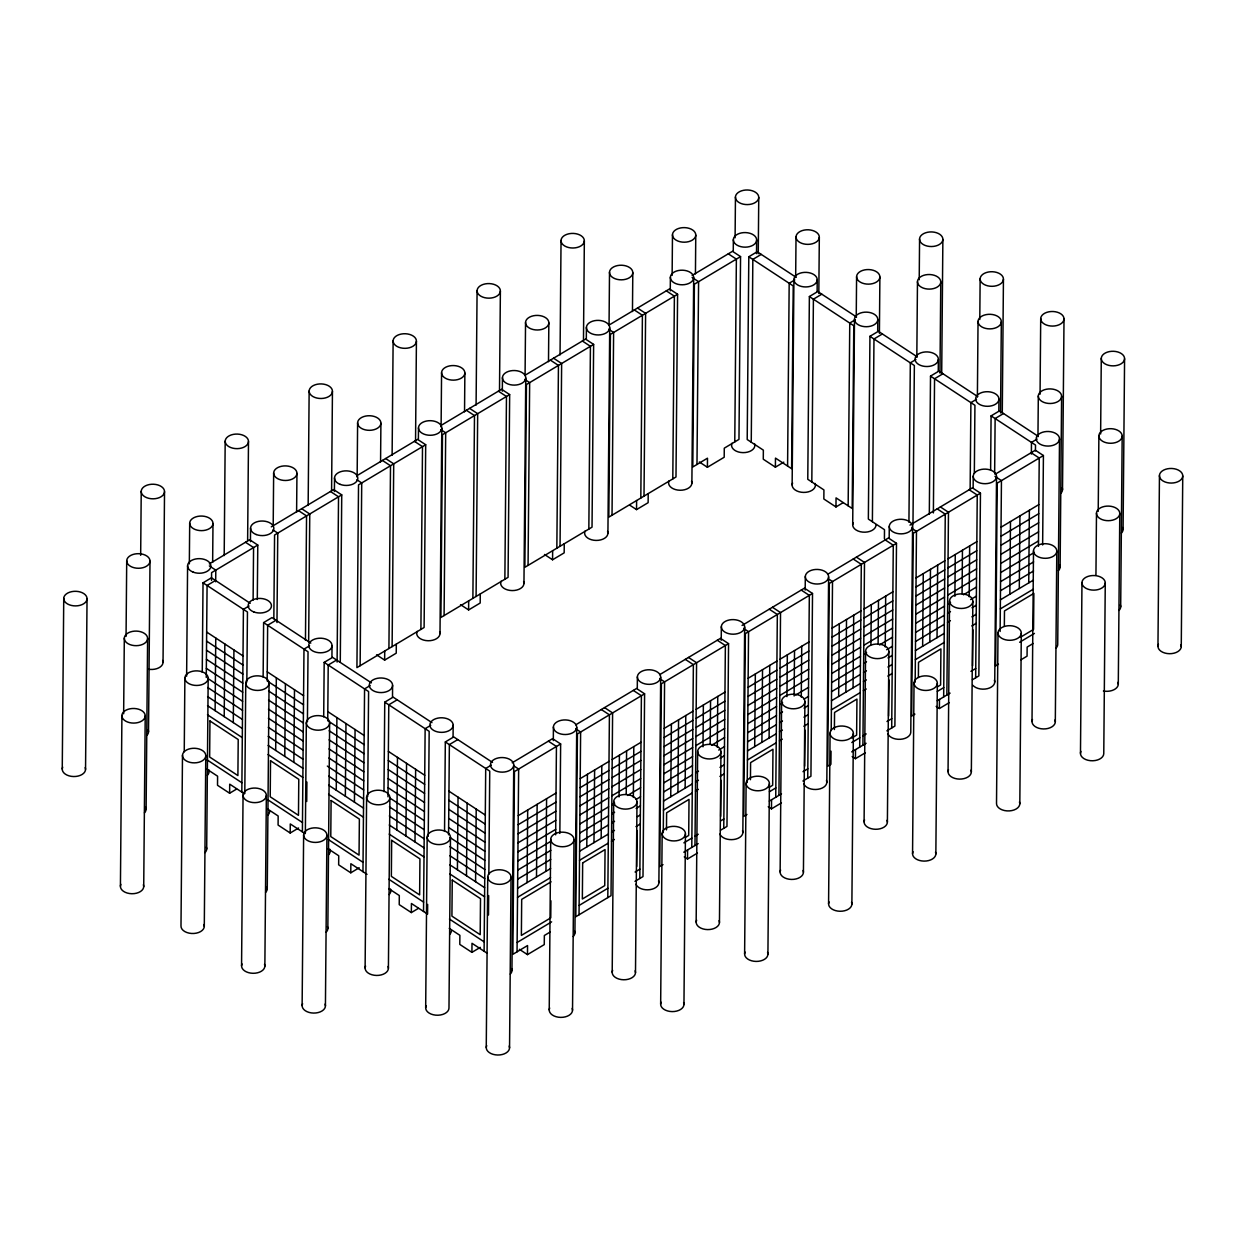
<?xml version="1.0" encoding="UTF-8"?>
<svg xmlns="http://www.w3.org/2000/svg" width="1245" height="1245" viewBox="0 0 1245 1245"><rect width="100%" height="100%" fill="white"/><g stroke="black" fill="none" stroke-linecap="round" stroke-linejoin="round"><path stroke-width="1.5" d="M62.25 769.037L63.744 598.394M85.547 769.441L87.041 598.798A11.656 7.299 0.5 0 0 69.767 592.169A11.656 7.299 0.5 0 0 69.362 604.821A11.656 7.299 0.5 0 0 87.041 598.798M120.423 886.222L121.917 715.579M123.644 713.805L124.313 638.171M126.056 636.397L126.71 560.764M140.669 555.317L141.23 491.324M143.72 886.627L145.214 715.984A11.656 7.299 0.5 0 0 127.924 709.354A11.656 7.299 0.5 0 0 127.535 722.007A11.656 7.299 0.5 0 0 145.214 715.984M146.116 809.219L147.61 638.576A11.656 7.299 0.5 0 0 130.336 631.962A11.656 7.299 0.5 0 0 129.947 644.599A11.656 7.299 0.5 0 0 147.61 638.576M148.513 731.827L150.007 561.184A11.656 7.299 0.5 0 0 132.733 554.554A11.656 7.299 0.5 0 0 132.344 567.191A11.656 7.299 0.5 0 0 150.007 561.184M163.033 662.371L164.527 491.728A11.656 7.299 0.5 0 0 147.252 485.099A11.656 7.299 0.5 0 0 146.848 497.735A11.656 7.299 0.5 0 0 164.527 491.728M182.486 755.357L180.992 926A11.656 7.299 0.5 0 0 193.94 933.47A11.656 7.299 0.5 0 0 203.947 924.521M184.244 751.638L184.882 677.949M186.625 676.222L187.59 565.728M189.333 563.861L189.691 523.149M202.25 672.269L203.028 582.831L211.432 577.804L250.229 603.296M206.265 677.451L207.075 585.477L215.463 580.466M204.289 926.404L205.783 755.762A11.656 7.299 0.5 0 0 188.509 749.148A11.656 7.299 0.5 0 0 188.104 761.784A11.656 7.299 0.5 0 0 205.783 755.762M206.686 849.012L208.18 678.369A11.656 7.299 0.5 0 0 190.905 671.74A11.656 7.299 0.5 0 0 190.516 684.376A11.656 7.299 0.5 0 0 208.18 678.369M211.525 580.419L211.588 572.653L257.777 545.061L249.7 539.754L209.362 563.861M212.646 562.335L212.988 523.554A11.656 7.299 0.5 0 0 195.698 516.924A11.656 7.299 0.5 0 0 195.309 529.561A11.656 7.299 0.5 0 0 212.988 523.554M215.681 581.804L215.79 570.132L209.331 565.899M215.12 710.662L215.758 638.016M224.193 555.566L225.189 441.15M224.209 716.622L224.831 643.992M236.628 789.05L229.625 793.236L229.702 784.163L244.518 793.874M233.297 722.598L233.92 649.952M241.826 792.116L243.413 609.35L249.016 606.004M241.561 965.793L243.055 795.135M244.798 793.407L245.763 682.914M247.63 540.454L248.486 441.57A11.656 7.299 0.5 0 0 231.212 434.941A11.656 7.299 0.5 0 0 230.823 447.577A11.656 7.299 0.5 0 0 248.486 441.57M246.837 681.995L247.459 611.995L203.028 582.831M250.447 541.668L250.556 528.113M253.108 600.059L253.575 547.567L245.498 542.26M257.295 599.499L257.777 545.061M263.131 677.047L263.613 622.609L272.001 617.598L310.799 643.074M264.858 966.198L266.352 795.555A11.656 7.299 0.5 0 0 249.078 788.925A11.656 7.299 0.5 0 0 248.689 801.562A11.656 7.299 0.5 0 0 266.352 795.555M267.255 888.79L269.06 683.318A11.656 7.299 0.5 0 0 251.786 676.704A11.656 7.299 0.5 0 0 251.381 689.341A11.656 7.299 0.5 0 0 269.06 683.318M273.2 525.343L273.651 472.976M273.838 618.625L274.569 535.023L341.737 494.887L333.66 489.596L271.285 526.853M275.69 750.439L276.328 677.809M276.981 622.547L277.759 533.109L272.92 529.934M284.778 756.4L285.416 683.77M298.598 828.003L290.194 833.014L290.272 823.941L305.087 833.668M293.867 762.376L294.489 689.746M296.606 512.177L296.948 473.396A11.656 7.299 0.5 0 0 279.674 466.766A11.656 7.299 0.5 0 0 279.269 479.403A11.656 7.299 0.5 0 0 296.948 473.396M302.395 831.893L303.982 649.127L309.585 645.781M302.13 1005.571L303.624 834.928M305.461 640.35L306.55 515.912L298.473 510.606M308.153 505.408L309.149 390.992M305.367 833.185L306.332 722.691M306.721 801.5L306.892 782.047M307.422 721.773L308.029 651.773L263.613 622.609M308.635 642.327L309.756 513.998L301.679 508.707M323.7 716.824L324.182 662.387L332.571 657.376L371.383 682.851M325.427 1005.976L326.921 835.333A11.656 7.299 0.5 0 0 309.647 828.703A11.656 7.299 0.5 0 0 309.258 841.34A11.656 7.299 0.5 0 0 326.921 835.333M327.84 928.568L329.629 723.112A11.656 7.299 0.5 0 0 312.355 716.482A11.656 7.299 0.5 0 0 311.966 729.119A11.656 7.299 0.5 0 0 329.629 723.112M331.59 490.297L332.446 391.397A11.656 7.299 0.5 0 0 315.172 384.783A11.656 7.299 0.5 0 0 314.783 397.42A11.656 7.299 0.5 0 0 332.446 391.397M331.933 657.329L332.026 645.704A11.656 7.299 0.5 0 0 314.752 639.074A11.656 7.299 0.5 0 0 314.362 651.711A11.656 7.299 0.5 0 0 332.026 645.704M334.407 491.51L334.531 477.94M337.099 662.075L338.531 496.802L330.454 491.495M336.259 790.217L336.897 717.587M340.274 662.107L341.737 494.887M345.347 796.193L345.985 723.547M359.167 867.781L350.779 872.807L350.857 863.719L367.01 874.332M357.144 477.115L357.611 422.818M354.436 802.154L355.074 729.523M360.132 665.717L361.719 482.951L356.879 479.761M362.964 871.671L364.567 688.905L370.154 685.559M365.112 967.941L366.606 797.298M367.68 796.551L368.598 691.566L324.182 662.387M380.565 462.004L380.908 423.222A11.656 7.299 0.5 0 0 363.633 416.608A11.656 7.299 0.5 0 0 363.244 429.245A11.656 7.299 0.5 0 0 380.908 423.222M396.315 644.101L396.237 653.174L384.643 660.115L384.721 651.026M383.974 791.602L384.752 702.164L393.14 697.153L431.953 722.645M388.922 648.52L390.51 465.754L382.433 460.448M387.989 796.8L388.782 704.826L397.186 699.799M392.113 455.234L393.124 340.834M388.409 968.345L389.887 797.703A11.656 7.299 0.5 0 0 372.613 791.089A11.656 7.299 0.5 0 0 372.224 803.725A11.656 7.299 0.5 0 0 389.887 797.703M392.113 646.606L393.716 463.84L385.639 458.533M392.502 697.107L392.595 685.481A11.656 7.299 0.5 0 0 375.321 678.852A11.656 7.299 0.5 0 0 374.932 691.504A11.656 7.299 0.5 0 0 392.595 685.481M396.828 830.01L397.466 757.365M405.917 835.971L406.555 763.341M418.336 908.399L411.348 912.585L411.426 903.496L427.58 914.11L427.657 904.384M415.534 442.068L416.421 341.239A11.656 7.299 0.5 0 0 399.131 334.609A11.656 7.299 0.5 0 0 398.742 347.246A11.656 7.299 0.5 0 0 416.421 341.239M418.382 439.407L418.491 427.782M415.005 841.931L415.643 769.301M420.903 629.41L422.506 446.644L414.429 441.337M425.697 444.73L424.109 627.496L356.926 667.631L358.529 484.865L425.697 444.73L417.62 439.423L356.848 475.73M423.533 911.464L425.136 728.698L430.723 725.353M425.681 1007.734L427.175 837.076M428.249 836.344L429.167 731.344L384.752 702.164M441.103 426.957L441.57 372.66M439.999 633.658L441.788 428.187A11.656 7.299 0.5 0 0 424.514 421.557A11.656 7.299 0.5 0 0 424.109 434.194A11.656 7.299 0.5 0 0 441.788 428.187M444.091 615.559L445.694 432.793L440.839 429.603M444.543 831.395L445.321 741.958L453.725 736.931L492.522 762.422M448.573 834.757L449.367 744.603L457.755 739.592M450.472 837.496A11.656 7.299 0.5 0 1 432.793 843.503A11.656 7.299 0.5 0 1 433.198 830.866A11.656 7.299 0.5 0 1 450.472 837.496L448.978 1008.139A11.656 7.299 0.5 0 1 435.579 1015.142A11.656 7.299 0.5 0 1 426.132 1005.851M453.071 736.9L453.164 725.259A11.656 7.299 0.5 0 0 435.89 718.645A11.656 7.299 0.5 0 0 435.501 731.282A11.656 7.299 0.5 0 0 453.164 725.259M457.413 869.788L458.035 797.158M464.541 411.846L464.867 373.064A11.656 7.299 0.5 0 0 447.593 366.435A11.656 7.299 0.5 0 0 447.204 379.071A11.656 7.299 0.5 0 0 464.867 373.064M480.274 593.943L480.196 603.016L468.602 609.941L468.68 600.868M466.486 875.749L467.124 803.118M472.882 598.363L474.485 415.581L466.408 410.29M476.088 405.076L477.084 290.661M480.305 947.352L471.917 952.363L471.995 943.29L486.795 953.016M476.088 596.448L477.675 413.682L469.598 408.376M475.574 881.725L476.212 809.079M484.103 951.242L485.706 768.476L491.308 765.13M486.25 1047.512L487.744 876.869M488.491 915.013L488.662 895.56M488.849 874.177L489.736 771.122L445.321 741.958M499.51 389.965L500.381 291.081A11.656 7.299 0.5 0 0 483.107 284.451A11.656 7.299 0.5 0 0 482.718 297.088A11.656 7.299 0.5 0 0 500.381 291.081M502.326 391.179L502.451 377.608M504.863 579.252L506.466 396.486L498.389 391.179M509.656 394.572L508.069 577.338L440.901 617.473L442.489 434.692L509.656 394.572L501.579 389.265L440.808 425.572M509.547 1047.917L511.041 877.274A11.656 7.299 0.5 0 0 493.767 870.644A11.656 7.299 0.5 0 0 493.378 883.281A11.656 7.299 0.5 0 0 511.041 877.274M511.944 970.509L513.749 765.053A11.656 7.299 0.5 0 0 496.475 758.423A11.656 7.299 0.5 0 0 496.07 771.06A11.656 7.299 0.5 0 0 513.749 765.053M517.048 951.818L518.651 769.052L513.796 765.862M525.079 374.854L525.546 322.486M523.958 583.485L525.748 378.029A11.656 7.299 0.5 0 0 508.474 371.399A11.656 7.299 0.5 0 0 508.084 384.036A11.656 7.299 0.5 0 0 525.748 378.029M528.067 565.386L529.654 382.62L524.814 379.445M527.055 882.612L527.693 809.981M550.337 931.929L544.345 935.509L544.267 944.597L527.475 954.619L527.553 945.546L512.862 954.324L514.45 771.558L560.639 743.965L552.562 738.658L512.209 762.765M536.502 876.978L537.14 804.348M548.5 361.688L548.843 322.906A11.656 7.299 0.5 0 0 531.553 316.277A11.656 7.299 0.5 0 0 531.164 328.913A11.656 7.299 0.5 0 0 548.843 322.906M545.948 871.329L546.586 798.699M564.25 543.769L564.172 552.858L552.562 559.783L552.655 550.695M549.232 1009.882L550.71 839.239M550.913 900.789L550.757 917.861L521.375 935.415L521.686 899.372L551.068 881.818M553.309 740.588L553.418 727.018M556.842 548.189L558.445 365.423L550.368 360.116M555.659 834.819L556.437 746.471L548.36 741.164M560.048 354.918L561.044 240.503M560.048 546.275L561.635 363.509L553.558 358.202M559.845 833.403L560.639 743.965M572.529 1010.286L574.007 839.644A11.656 7.299 0.5 0 0 556.733 833.029A11.656 7.299 0.5 0 0 556.344 845.666A11.656 7.299 0.5 0 0 574.007 839.644M574.925 932.894L576.715 727.422A11.656 7.299 0.5 0 0 559.441 720.793A11.656 7.299 0.5 0 0 559.052 733.445A11.656 7.299 0.5 0 0 576.715 727.422M583.485 339.807L584.341 240.907A11.656 7.299 0.5 0 0 567.066 234.278A11.656 7.299 0.5 0 0 566.677 246.93A11.656 7.299 0.5 0 0 584.341 240.907M579.034 914.795L580.621 732.029L575.781 728.839M586.317 339.076L586.411 327.451M588.838 529.078L590.426 346.312L582.349 341.005M586.784 846.942L587.407 774.297M593.632 344.398L592.029 527.164L524.861 567.3L526.448 384.534L593.632 344.398L585.555 339.107L524.783 375.414M593.974 842.632L594.612 770.001M601.179 838.336L601.802 765.706M609.054 324.68L609.505 272.328M607.918 533.327L609.708 327.855A11.656 7.299 0.5 0 0 592.433 321.241A11.656 7.299 0.5 0 0 592.044 333.878A11.656 7.299 0.5 0 0 609.708 327.855M607.809 897.598L609.412 714.832L601.335 709.525M612.026 515.228L613.614 332.462L608.774 329.271M612.198 972.267L613.692 801.624M619.03 796.956L619.403 755.186M626.219 794.481L626.593 750.891M632.46 311.515L632.802 272.733A11.656 7.299 0.5 0 0 615.528 266.103A11.656 7.299 0.5 0 0 615.139 278.755A11.656 7.299 0.5 0 0 632.802 272.733M633.347 797.438L633.798 746.595M648.209 493.611L648.131 502.684L636.537 509.61L636.615 500.537M637.284 688.485L637.378 676.86M635.495 972.672L636.989 802.029A11.656 7.299 0.5 0 0 619.714 795.399A11.656 7.299 0.5 0 0 619.31 808.036A11.656 7.299 0.5 0 0 636.989 802.029M636.724 866.504L637.035 830.462M640.817 498.031L642.404 315.265L634.327 309.958M639.805 878.488L641.393 695.722L633.316 690.415M644.007 496.117L645.61 313.351L637.533 308.044M575.75 724.808L636.522 688.501L644.599 693.807L642.996 876.573L634.997 881.351M658.885 882.721L660.675 677.264A11.656 7.299 0.5 0 0 643.4 670.635A11.656 7.299 0.5 0 0 643.011 683.272A11.656 7.299 0.5 0 0 660.675 677.264M660.659 1004.092L662.153 833.45M663.274 832.718L664.581 681.855L659.741 678.681M670.261 290.863L670.386 277.293M666.48 829.855L666.62 812.783L689.014 799.399L688.703 835.457L685.497 837.356M672.129 275.425L672.471 234.714M672.798 478.92L674.385 296.154L666.308 290.848M670.744 796.769L671.382 724.139M677.591 294.24L675.988 477.006L608.821 517.142L610.423 334.376L677.591 294.24L669.514 288.933L608.743 325.241M677.934 792.474L678.572 719.843M685.139 788.178L685.777 715.533M683.956 1004.497L685.435 833.854A11.656 7.299 0.5 0 0 668.16 827.225A11.656 7.299 0.5 0 0 667.771 839.861A11.656 7.299 0.5 0 0 685.435 833.854M697.433 853.074L687.505 859.019L687.582 849.93M691.878 483.169L693.683 277.697A11.656 7.299 0.5 0 0 676.393 271.068A11.656 7.299 0.5 0 0 676.004 283.704A11.656 7.299 0.5 0 0 693.683 277.697M695.441 273.9L695.768 235.118A11.656 7.299 0.5 0 0 678.494 228.489A11.656 7.299 0.5 0 0 678.105 241.125A11.656 7.299 0.5 0 0 695.768 235.118M691.784 847.425L693.372 664.659L685.295 659.352M696.982 464.463L698.585 281.697L692.127 277.464M694.975 845.511L696.577 662.745L688.501 657.453M696.157 922.094L697.651 751.451M703.005 746.798L703.363 705.028M740.557 256.61L738.97 439.392L724.279 448.169L724.201 457.242L707.409 467.28L707.487 458.191L692.796 466.968L694.383 284.202L740.557 256.61L732.48 251.319L692.142 275.41M710.179 744.308L710.553 700.733M717.307 747.28L717.758 696.437M721.228 640.257L721.353 626.686M719.454 922.514L720.948 751.871A11.656 7.299 0.5 0 0 703.674 745.241A11.656 7.299 0.5 0 0 703.285 757.878A11.656 7.299 0.5 0 0 720.948 751.871M720.684 816.346L720.995 780.288M723.765 828.314L725.368 645.548L717.291 640.241M659.71 674.65L720.481 638.343L728.558 643.634L726.971 826.415L720.559 830.228M733.258 251.303L733.352 239.662M735.095 237.811L735.453 197.083M734.768 441.897L736.371 259.131L728.294 253.824M742.845 832.563L744.65 627.091A11.656 7.299 0.5 0 0 727.376 620.477A11.656 7.299 0.5 0 0 726.971 633.114A11.656 7.299 0.5 0 0 744.65 627.091M795.991 277.23L757.193 251.739L748.805 256.766L747.202 439.532L763.356 450.145L763.278 459.218L775.386 467.171L783.79 462.16M744.619 953.919L746.113 783.276M747.233 782.545L748.556 631.697L743.701 628.507M751.249 442.177L752.836 259.411L761.24 254.4M750.439 779.697L750.595 762.625L772.974 749.241L772.663 785.284L769.472 787.198M756.524 253.638L756.649 240.067A11.656 7.299 0.5 0 0 739.374 233.453A11.656 7.299 0.5 0 0 738.985 246.09A11.656 7.299 0.5 0 0 756.649 240.067M758.252 253.731L758.75 197.488A11.656 7.299 0.5 0 0 741.475 190.858A11.656 7.299 0.5 0 0 741.071 203.511A11.656 7.299 0.5 0 0 758.75 197.488M754.703 746.611L755.341 673.981M761.909 742.316L762.531 669.67M769.099 738.005L769.737 665.375M767.916 954.339L769.41 783.696A11.656 7.299 0.5 0 0 752.136 777.067A11.656 7.299 0.5 0 0 751.731 789.703A11.656 7.299 0.5 0 0 769.41 783.696M781.409 802.916L771.464 808.861L771.542 799.772M775.386 467.171L775.479 458.098L791.618 468.696L793.221 285.93L748.805 256.766M775.744 797.267L777.331 614.501L769.254 609.194M778.934 795.353L780.537 612.587L772.46 607.28M780.133 871.936L781.611 701.293M787.587 466.05L789.174 283.284L794.777 279.938M786.964 696.624L787.322 654.87M792.131 484.912L793.921 279.456M795.664 277.588L796.022 236.861M794.123 695.971L794.528 650.559M801.282 697.107L801.718 646.264M805.188 590.099L805.313 576.528M803.43 872.34L804.908 701.698A11.656 7.299 0.5 0 0 787.634 695.068A11.656 7.299 0.5 0 0 787.245 707.72A11.656 7.299 0.5 0 0 804.908 701.698M804.659 766.173L804.97 730.13M856.576 317.008L817.763 291.532L809.375 296.543L807.772 479.309L823.925 489.923L823.848 498.996L835.971 506.948L842.958 502.778M807.725 778.156L809.328 595.39L801.251 590.083M811.818 481.971L813.405 299.189L821.809 294.178M742.067 625.441L804.441 588.169L812.518 593.476L810.931 776.242L802.932 781.02M817.125 291.486L817.218 279.86A11.656 7.299 0.5 0 0 799.944 273.231A11.656 7.299 0.5 0 0 799.555 285.868A11.656 7.299 0.5 0 0 817.218 279.86M818.821 293.509L819.319 237.266A11.656 7.299 0.5 0 0 802.045 230.652A11.656 7.299 0.5 0 0 801.655 243.289A11.656 7.299 0.5 0 0 819.319 237.266M826.82 782.405L828.61 576.933A11.656 7.299 0.5 0 0 811.335 570.303A11.656 7.299 0.5 0 0 810.946 582.94A11.656 7.299 0.5 0 0 828.61 576.933M828.579 903.761L830.073 733.118M831.037 751.186L830.913 764.305L827.723 766.22L829.31 583.438L896.493 543.318L888.416 538.011L827.629 574.318M831.209 730.504L832.516 581.539L829.279 579.407M835.971 506.948L836.049 497.875L852.202 508.489L853.79 325.723L809.375 296.543M834.399 729.523L834.555 712.451L856.949 699.083L856.622 735.126L851.829 737.989M838.663 696.453L839.301 623.807M845.869 692.142L846.507 619.512M848.156 505.828L849.759 323.062L855.346 319.716M852.7 524.69L854.49 319.234M853.058 687.847L853.696 615.217M856.233 317.366L856.591 276.655M851.876 904.166L853.37 733.523A11.656 7.299 0.5 0 0 836.095 726.893A11.656 7.299 0.5 0 0 835.706 739.546A11.656 7.299 0.5 0 0 853.37 733.523M865.368 752.758L855.424 758.687L855.502 749.615M859.704 747.109L861.307 564.327L853.23 559.036M862.909 745.195L864.497 562.429L856.42 557.122M864.092 821.778L865.586 651.135M917.145 356.786L878.347 331.31L869.944 336.321L868.356 519.087L884.495 529.701L884.417 538.774M870.94 644.645L871.298 604.697M872.387 521.748L873.974 338.982L882.378 333.956M877.694 331.263L877.787 319.638A11.656 7.299 0.5 0 0 860.513 313.009A11.656 7.299 0.5 0 0 860.124 325.645A11.656 7.299 0.5 0 0 877.787 319.638M879.406 333.286L879.888 277.059A11.656 7.299 0.5 0 0 862.614 270.43A11.656 7.299 0.5 0 0 862.225 283.066A11.656 7.299 0.5 0 0 879.888 277.059M878.114 643.976L878.488 600.401M885.242 646.949L885.677 596.106M889.179 537.996L889.272 526.355M887.389 822.182L888.883 651.54A11.656 7.299 0.5 0 0 871.593 644.91A11.656 7.299 0.5 0 0 871.204 657.547A11.656 7.299 0.5 0 0 888.883 651.54M888.619 716.015L888.93 679.972M891.7 727.998L893.287 545.232L885.211 539.925M896.493 543.318L894.89 726.084L886.891 730.862M908.928 522.278L910.328 362.84L915.915 359.509M912.569 526.775A11.656 7.299 0.5 0 1 894.906 532.782A11.656 7.299 0.5 0 1 895.295 520.145A11.656 7.299 0.5 0 1 912.569 526.775L910.78 732.231A11.656 7.299 0.5 0 1 900.431 739.297A11.656 7.299 0.5 0 1 887.825 733.725M912.974 524.939L914.359 365.501L869.944 336.321M912.554 853.603L914.032 682.96M916.818 357.206L917.472 281.603M915.168 682.229L916.476 531.366L911.636 528.191M919.215 279.751L919.573 239.024M918.39 677.467L918.514 662.293L940.909 648.91L940.597 684.968L937.392 686.866M922.638 646.279L923.261 573.649M929.315 514.154L930.513 376.114L938.917 371.088L977.714 396.579M929.828 641.984L930.466 569.354M933.376 512.924L934.559 378.76L942.947 373.749M938.263 371.057L938.372 359.416A11.656 7.299 0.5 0 0 921.082 352.786A11.656 7.299 0.5 0 0 920.693 365.439A11.656 7.299 0.5 0 0 938.372 359.416M937.034 637.689L937.656 565.043M935.851 854.008L937.329 683.365A11.656 7.299 0.5 0 0 920.055 676.735A11.656 7.299 0.5 0 0 919.666 689.372A11.656 7.299 0.5 0 0 937.329 683.365M939.975 373.111L940.769 282.008A11.656 7.299 0.5 0 0 923.494 275.394A11.656 7.299 0.5 0 0 923.105 288.031A11.656 7.299 0.5 0 0 940.769 282.008M941.702 373.235L942.87 239.429A11.656 7.299 0.5 0 0 925.58 232.799A11.656 7.299 0.5 0 0 925.191 245.452A11.656 7.299 0.5 0 0 942.87 239.429M949.328 702.585L939.399 708.529L939.477 699.441M943.663 696.935L945.266 514.169L937.189 508.863M946.869 695.021L948.472 512.255L940.395 506.948M948.052 771.604L949.546 600.962M954.884 596.308L955.257 554.539M962.074 593.818L962.447 550.243M969.201 596.791L969.653 545.933M970.135 490.125L970.898 402.633L976.5 399.287M973.139 487.822L973.248 476.197M971.349 772.024L972.843 601.366A11.656 7.299 0.5 0 0 955.569 594.752A11.656 7.299 0.5 0 0 955.18 607.389A11.656 7.299 0.5 0 0 972.843 601.366M972.578 665.857L972.89 629.799M974.337 473.333L974.928 405.279L930.513 376.114M977.387 396.984L978.041 321.397M975.66 677.825L977.247 495.059L969.17 489.752M979.784 319.529L980.142 278.802M910.002 525.11L972.376 487.853L980.453 493.144L978.85 675.91L972.454 679.739M990.615 470.33L991.082 415.892L999.486 410.866L1038.283 436.357M994.646 472.976L995.129 418.538L1003.517 413.527M994.739 682.073L996.529 476.602A11.656 7.299 0.5 0 0 979.255 469.987A11.656 7.299 0.5 0 0 978.866 482.624A11.656 7.299 0.5 0 0 996.529 476.602M998.832 410.834L998.941 399.194A11.656 7.299 0.5 0 0 981.667 392.58A11.656 7.299 0.5 0 0 981.262 405.216A11.656 7.299 0.5 0 0 998.941 399.194M998.008 632.787L996.514 803.43A11.656 7.299 0.5 0 0 1009.462 810.9A11.656 7.299 0.5 0 0 1019.468 801.951M1000.544 412.904L1001.338 321.801A11.656 7.299 0.5 0 0 984.064 315.172A11.656 7.299 0.5 0 0 983.674 327.808A11.656 7.299 0.5 0 0 1001.338 321.801M1000.124 631.464L1001.447 480.617L994.973 476.368M1002.272 413.013L1003.439 279.207A11.656 7.299 0.5 0 0 986.164 272.593A11.656 7.299 0.5 0 0 985.76 285.229A11.656 7.299 0.5 0 0 1003.439 279.207M1004.341 626.111L1004.482 610.937L1033.864 593.383L1033.552 629.425L1020.495 637.222M1009.851 594.176L1010.489 521.546M1019.297 588.543L1019.92 515.897M1019.811 803.85L1021.305 633.191A11.656 7.299 0.5 0 0 1004.015 626.577A11.656 7.299 0.5 0 0 1003.626 639.214A11.656 7.299 0.5 0 0 1021.305 633.191M1028.743 582.893L1029.366 510.263M1031.374 454.083L1031.467 442.411L1037.069 439.065M1032.012 721.446L1033.506 550.804M1035.451 450.892L1035.513 445.056L991.082 415.892M1037.957 436.715L1038.314 395.988M1038.454 546.384L1039.233 458.035L1031.156 452.729M1040.057 394.214L1040.711 318.595M1042.641 544.968L1043.419 455.53L1035.342 450.223L995.004 474.329M1055.309 721.851L1056.803 551.208A11.656 7.299 0.5 0 0 1039.528 544.579A11.656 7.299 0.5 0 0 1039.139 557.231A11.656 7.299 0.5 0 0 1056.803 551.208M1059.511 438.987A11.656 7.299 0.5 0 1 1041.847 444.994A11.656 7.299 0.5 0 1 1042.236 432.357A11.656 7.299 0.5 0 1 1059.511 438.987L1057.721 644.443A11.656 7.299 0.5 0 1 1056.04 648.069M1060.118 567.051L1061.611 396.392A11.656 7.299 0.5 0 0 1044.337 389.778A11.656 7.299 0.5 0 0 1043.932 402.415A11.656 7.299 0.5 0 0 1061.611 396.392M1062.514 489.643L1064.008 319A11.656 7.299 0.5 0 0 1046.734 312.37A11.656 7.299 0.5 0 0 1046.345 325.007A11.656 7.299 0.5 0 0 1064.008 319M1080.473 753.272L1081.967 582.629M1095.942 575.237L1096.487 513.173M1098.214 511.399L1098.884 435.781M1100.627 433.991L1101.28 358.373M1105.264 583.033A11.656 7.299 0.5 0 1 1087.601 589.056A11.656 7.299 0.5 0 1 1087.99 576.404A11.656 7.299 0.5 0 1 1105.264 583.033L1103.77 753.676A11.656 7.299 0.5 0 1 1090.387 760.679A11.656 7.299 0.5 0 1 1080.925 751.389M1118.29 684.236L1119.784 513.594A11.656 7.299 0.5 0 0 1102.494 506.964A11.656 7.299 0.5 0 0 1102.105 519.601A11.656 7.299 0.5 0 0 1119.784 513.594M1120.687 606.829L1122.181 436.186A11.656 7.299 0.5 0 0 1104.906 429.556A11.656 7.299 0.5 0 0 1104.517 442.193A11.656 7.299 0.5 0 0 1122.181 436.186M1123.083 529.421L1124.577 358.778A11.656 7.299 0.5 0 0 1107.303 352.148A11.656 7.299 0.5 0 0 1106.914 364.785A11.656 7.299 0.5 0 0 1124.577 358.778M1157.959 646.202L1159.453 475.559M1181.256 646.606L1182.75 475.963A11.656 7.299 0.5 0 0 1165.476 469.334A11.656 7.299 0.5 0 0 1165.087 481.986A11.656 7.299 0.5 0 0 1182.75 475.963M276.048 620.243L267.644 625.255L267.161 680.922L303.5 704.779M336.617 660.021L328.213 665.048L327.731 720.699L364.069 744.572M644.599 693.807L577.431 733.928L575.828 916.709L611.015 895.684L612.602 712.918L604.525 707.611M728.558 643.634L661.391 683.77L659.788 866.536L662.994 864.621M812.518 593.476L745.35 633.612L743.763 816.378L746.953 814.463M980.453 493.144L913.285 533.28L911.682 716.046L914.888 714.132M1043.419 455.53L997.245 483.122L995.642 665.888L998.443 664.207M518.247 815.631L556.033 793.049M580.217 778.607L609.007 761.411M612.198 759.497L640.988 742.3M664.176 728.434L692.967 711.237M696.173 709.323L724.948 692.127M748.152 678.276L776.927 661.079M780.133 659.165L808.923 641.969M832.111 628.118L860.902 610.906M864.092 609.007L892.883 591.811M916.071 577.945L944.862 560.748M948.052 558.834L976.843 541.637M1001.042 527.195L1038.812 504.614M518.169 824.704L555.955 802.138M580.139 787.68L608.929 770.484M612.12 768.57L640.91 751.373M664.099 737.522L692.889 720.326M696.079 718.412L724.87 701.215M748.058 687.349L776.849 670.152M780.055 668.238L808.845 651.042M832.033 637.191L860.809 619.994M864.014 618.08L892.805 600.884M915.993 587.033L944.784 569.837M947.974 567.922L976.765 550.726M1000.949 536.268L1038.735 513.687M518.091 833.792L555.861 811.211M580.061 796.769L608.852 779.557M612.042 777.658L640.833 760.446M664.021 746.595L692.811 729.399M696.002 727.485L724.792 710.288M747.98 696.437L776.771 679.241M779.977 677.327L808.752 660.13M831.956 646.264L860.731 629.067M863.937 627.169L892.727 609.957M915.915 596.106L944.706 578.909M947.896 576.995L976.687 559.799M1000.871 545.341L1038.657 522.775M517.998 842.865L555.784 820.299M579.983 805.842L608.774 788.645M611.964 786.731L640.755 769.534M663.943 755.684L692.734 738.472M695.924 736.573L724.714 719.361M747.903 705.51L776.693 688.314M779.899 686.4L808.674 669.203M831.878 655.352L860.653 638.156M863.859 636.242L892.649 619.045M915.838 605.179L944.628 587.982M947.818 586.084L976.609 568.872M1000.793 554.43L1038.579 531.848M517.92 851.938L555.706 829.372M579.905 814.915L608.68 797.718M611.886 795.804L640.677 778.607M663.865 764.757L692.656 747.56M695.846 745.646L724.637 728.449M747.825 714.599L776.615 697.387M779.806 695.488L808.596 678.292M831.784 664.425L860.575 647.229M863.781 645.315L892.572 628.118M915.76 614.267L944.535 597.071M947.741 595.157L976.531 577.96M1000.715 563.503L1038.501 540.937M517.842 861.026L550.913 841.278M579.828 824.003L608.603 806.807M611.809 804.893L614.688 803.165M627.636 795.43L640.599 787.696M663.787 773.83L692.578 756.633M711.611 745.273L724.559 737.522M747.747 723.672L776.538 706.475M779.728 704.561L782.607 702.849M795.571 695.099L808.519 687.365M831.707 673.514L860.497 656.317M863.703 654.403L866.582 652.676M879.53 644.941L892.478 637.207M915.682 623.34L944.457 606.144M947.663 604.23L950.542 602.518M963.49 594.783L976.454 587.033M1000.638 572.591L1033.692 552.827M517.764 870.099L550.835 850.351M579.734 833.076L608.525 815.88M611.731 813.965L614.61 812.254M636.195 799.352L640.521 796.769M663.709 782.918L692.485 765.722M718.723 750.05L724.481 746.611M747.669 732.745L776.46 715.548M779.65 713.634L782.529 711.922M804.13 699.021L808.441 696.437M831.629 682.587L860.419 665.39M863.625 663.476L866.504 661.764M886.642 649.719L892.4 646.279M915.589 632.429L944.379 615.232M947.585 613.318L950.464 611.591M970.618 599.561L976.376 596.122M1000.56 581.664L1033.615 561.915M517.687 879.188L550.741 859.439M579.656 842.165L608.447 824.953M611.653 823.054L614.532 821.326M636.117 808.425L640.428 805.842M663.632 791.991L692.407 774.795M695.613 772.88L698.492 771.169M720.077 758.267L724.403 755.684M747.591 741.833L776.382 724.637M779.572 722.722L782.451 720.995M804.052 708.109L808.363 705.526M831.551 691.66L860.342 674.463M863.532 672.565L866.411 670.837M888.012 657.936L892.323 655.352M915.511 641.502L944.301 624.305M947.507 622.391L950.386 620.679M971.971 607.778L976.298 605.194M1000.482 590.737L1033.537 570.988M517.609 888.261L550.663 868.512M579.579 851.238L608.369 834.041M611.575 832.127L614.454 830.399M637.471 816.642L640.35 814.93M663.554 801.08L692.329 783.868M695.535 781.969L698.414 780.241M719.999 767.34L724.325 764.772M747.514 750.906L776.304 733.71M779.494 731.795L782.374 730.084M803.959 717.182L808.285 714.599M831.473 700.748L860.264 683.552M863.454 681.637L866.333 679.91M887.934 667.024L892.245 664.441M915.433 650.59L944.224 633.378M971.894 616.851L976.204 614.267M1000.404 599.825L1033.459 580.077M517.531 897.349L550.586 877.585M579.501 860.311L608.291 843.114M611.482 841.2L614.361 839.488M635.962 826.587L640.272 824.003M663.46 810.153L692.251 792.956M695.457 791.042L698.336 789.33M719.921 776.429L724.248 773.845M747.436 759.995L776.211 742.783M779.417 740.884L782.296 739.156M803.881 726.255L808.207 723.687M831.395 709.821L860.186 692.625M863.376 690.71L866.255 688.999M887.856 676.097L892.167 673.514M915.355 659.663L944.146 642.467M971.816 625.939L976.127 623.356M1000.326 608.898L1033.381 589.15M517.142 942.465L551.628 921.86M579.112 905.442L607.902 888.245M635.09 871.998L639.883 869.135M683.863 842.865L691.862 838.087M695.052 836.173L698.258 834.259M720.653 820.875L723.843 818.977M769.426 791.742L775.822 787.914M803.009 771.667L807.818 768.803M851.798 742.534L859.781 737.756M862.987 735.842L866.193 733.928M886.969 721.509L891.778 718.645M937.361 691.411L943.757 687.582M970.944 671.351L975.738 668.487M1019.639 642.249L1034.424 633.425M683.785 852.202L698.18 843.612M769.348 801.095L781.486 793.843M851.704 751.887L866.1 743.281M937.267 700.764L950.075 693.123M1033.132 643.494L1027.141 647.073L1027.063 656.146L1020.947 659.803M699.332 461.973L707.409 467.28M630.079 505.377L636.537 509.61M936.162 706.397L939.399 708.529M544.501 554.476L552.562 559.783M852.202 756.571L855.424 758.687M460.526 604.634L468.602 609.941M768.243 806.729L771.464 808.861M376.566 654.808L384.643 660.115M684.268 856.902L687.505 859.019M206.67 632.055L243.008 655.928M267.239 671.833L303.578 695.706M327.808 711.626L364.147 735.484M388.378 751.404L424.732 775.277M448.947 791.182L485.301 815.055M206.592 641.128L242.931 665.001M388.3 760.477L424.654 784.35M448.869 800.27L485.223 824.128M206.514 650.217L242.853 674.09M268.593 690.991L303.422 713.867M329.162 730.768L363.991 753.645M388.222 769.566L424.561 793.423M448.791 809.343L485.145 833.216M206.421 659.29L242.775 683.163M268.515 700.063L303.344 722.94M329.085 739.857L363.913 762.734M388.144 778.639L424.483 802.511M448.714 818.416L485.068 842.289M206.343 668.378L242.697 692.236M268.438 709.152L303.266 732.029M329.007 748.93L363.836 771.807M388.067 787.712L424.405 811.584M448.636 827.505L484.974 851.362M207.791 678.447L242.619 701.324M268.36 718.225L303.189 741.102M328.929 758.003L363.758 780.88M389.498 797.796L424.327 820.673M450.067 837.574L484.896 860.451M207.713 687.52L242.542 710.397M268.282 727.313L303.111 750.175M327.342 766.095L363.68 789.968M389.42 806.869L424.249 829.746M449.99 846.647L484.819 869.524M207.619 696.609L242.448 719.486M268.204 736.386L303.033 759.263M328.773 776.164L363.602 799.041M389.343 815.957L424.171 838.819M449.912 855.735L484.741 878.612M207.542 705.682L242.37 728.558M268.126 745.459L302.955 768.336M328.696 785.253L363.524 808.129M389.265 825.03L424.094 847.907M449.834 864.808L484.663 887.685M207.464 714.77L242.293 737.631M268.033 754.548L302.862 777.425M328.618 794.326L363.447 817.202M389.187 834.103L424.016 856.98M449.756 873.897L484.585 896.774M519.398 949.328L527.475 954.619M207.137 759.932L241.903 782.763M267.706 799.71L302.473 822.54M328.291 839.504L363.042 862.334M388.86 879.281L423.611 902.111M449.429 919.059L484.196 941.889M206.997 769.239L217.595 776.195L217.517 785.284L229.625 793.236M267.566 809.017L278.164 815.989L278.086 825.061L290.194 833.014M328.135 848.81L338.733 855.766L338.656 864.839L350.779 872.807M388.705 888.588L399.303 895.544L399.225 904.633L411.348 912.585M449.274 928.365L459.887 935.322L459.794 944.41L471.917 952.363M208.755 769.706A11.656 7.299 0.5 0 1 207.417 775.23M329.894 849.277A11.656 7.299 0.5 0 1 328.555 854.786M145.774 807.336A11.656 7.299 0.5 0 1 144.451 812.845M269.667 811.382A11.656 7.299 0.5 0 1 267.986 815.008M206.359 847.114A11.656 7.299 0.5 0 1 205.02 852.623M85.205 767.542A11.656 7.299 0.5 0 1 73.673 776.538A11.656 7.299 0.5 0 1 62.701 767.153M143.377 884.728A11.656 7.299 0.5 0 1 131.845 893.723A11.656 7.299 0.5 0 1 120.874 884.339M266.928 886.891A11.656 7.299 0.5 0 1 265.59 892.416M826.478 780.506A11.656 7.299 0.5 0 1 817.965 789.299A11.656 7.299 0.5 0 1 803.865 783.883M1054.982 719.952A11.656 7.299 0.5 0 1 1043.435 728.947A11.656 7.299 0.5 0 1 1032.478 719.563M935.509 852.109A11.656 7.299 0.5 0 1 923.977 861.104A11.656 7.299 0.5 0 1 913.005 851.72M1120.344 604.93A11.656 7.299 0.5 0 1 1119.022 610.455M1180.929 644.708A11.656 7.299 0.5 0 1 1169.382 653.703A11.656 7.299 0.5 0 1 1158.426 644.319M523.616 581.586A11.656 7.299 0.5 0 1 512.084 590.581A11.656 7.299 0.5 0 1 501.112 581.197M1059.775 565.152A11.656 7.299 0.5 0 1 1058.437 570.661M971.007 770.126A11.656 7.299 0.5 0 1 959.475 779.105A11.656 7.299 0.5 0 1 948.503 769.721M1117.948 682.338A11.656 7.299 0.5 0 1 1103.412 691.022M994.397 680.175A11.656 7.299 0.5 0 1 987.347 688.687A11.656 7.299 0.5 0 1 972.89 685.341M1122.757 527.522A11.656 7.299 0.5 0 1 1121.418 533.047M742.518 830.664A11.656 7.299 0.5 0 1 734.005 839.457A11.656 7.299 0.5 0 1 719.89 834.057M162.69 660.472A11.656 7.299 0.5 0 1 148.155 669.172M148.186 729.928A11.656 7.299 0.5 0 1 146.848 735.437M607.576 531.428A11.656 7.299 0.5 0 1 596.044 540.423A11.656 7.299 0.5 0 1 585.072 531.039M875.998 525.11A11.656 7.299 0.5 0 1 862.614 532.113A11.656 7.299 0.5 0 1 853.152 522.807M691.551 481.27A11.656 7.299 0.5 0 1 680.003 490.25A11.656 7.299 0.5 0 1 669.047 480.866M887.047 820.284A11.656 7.299 0.5 0 1 875.515 829.279A11.656 7.299 0.5 0 1 864.544 819.895M754.517 443.64A11.656 7.299 0.5 0 1 742.985 452.635A11.656 7.299 0.5 0 1 732.013 443.251M815.086 483.433A11.656 7.299 0.5 0 1 803.554 492.413A11.656 7.299 0.5 0 1 792.583 483.029M264.516 964.299A11.656 7.299 0.5 0 1 252.984 973.294A11.656 7.299 0.5 0 1 242.028 963.91M439.656 631.76A11.656 7.299 0.5 0 1 428.124 640.739A11.656 7.299 0.5 0 1 417.153 631.371M572.186 1008.403A11.656 7.299 0.5 0 1 560.655 1017.383A11.656 7.299 0.5 0 1 549.683 1007.999M635.152 970.773A11.656 7.299 0.5 0 1 623.62 979.768A11.656 7.299 0.5 0 1 612.649 970.384M767.574 952.441A11.656 7.299 0.5 0 1 756.042 961.42A11.656 7.299 0.5 0 1 745.07 952.051M719.128 920.615A11.656 7.299 0.5 0 1 707.58 929.595A11.656 7.299 0.5 0 1 696.624 920.226M658.543 880.837A11.656 7.299 0.5 0 1 650.03 889.63A11.656 7.299 0.5 0 1 635.93 884.215M327.497 926.669A11.656 7.299 0.5 0 1 326.159 932.194M574.583 930.995A11.656 7.299 0.5 0 1 573.245 936.505M390.463 889.054A11.656 7.299 0.5 0 1 389.14 894.564M511.617 968.61A11.656 7.299 0.5 0 1 510.279 974.135M509.205 1046.018A11.656 7.299 0.5 0 1 497.673 1055.013A11.656 7.299 0.5 0 1 486.717 1045.629M451.375 930.731A11.656 7.299 0.5 0 1 449.71 934.357M388.067 966.462A11.656 7.299 0.5 0 1 376.535 975.442A11.656 7.299 0.5 0 1 365.563 966.058M1062.172 487.744A11.656 7.299 0.5 0 1 1060.849 493.269M803.087 870.442A11.656 7.299 0.5 0 1 791.555 879.437A11.656 7.299 0.5 0 1 780.584 870.053M851.549 902.267A11.656 7.299 0.5 0 1 840.001 911.262A11.656 7.299 0.5 0 1 829.045 901.878M325.101 1004.077A11.656 7.299 0.5 0 1 313.553 1013.072A11.656 7.299 0.5 0 1 302.597 1003.688M683.614 1002.598A11.656 7.299 0.5 0 1 672.082 1011.594A11.656 7.299 0.5 0 1 661.111 1002.209M209.954 720.964L209.642 757.007L237.904 775.573L238.215 739.53L209.954 720.964M270.523 760.742L270.212 796.784L298.473 815.35L298.784 779.308L270.523 760.742M331.092 800.519L330.781 836.578L359.042 855.144L359.369 819.086L331.092 800.519M391.661 840.313L391.35 876.356L419.627 894.922L419.938 858.879L391.661 840.313M452.246 880.09L451.919 916.133L480.196 934.699L480.508 898.657L452.246 880.09M582.66 862.941L582.349 898.999L604.743 885.615L605.054 849.572L582.66 862.941M193.208 572.155A11.656 7.299 0.5 0 0 210.887 566.133A11.656 7.299 0.5 0 0 193.613 559.519A11.656 7.299 0.5 0 0 193.208 572.155M256.19 534.525A11.656 7.299 0.5 0 0 273.853 528.518A11.656 7.299 0.5 0 0 256.579 521.888A11.656 7.299 0.5 0 0 256.19 534.525M340.15 484.367A11.656 7.299 0.5 0 0 357.813 478.345A11.656 7.299 0.5 0 0 340.539 471.731A11.656 7.299 0.5 0 0 340.15 484.367M253.793 611.933A11.656 7.299 0.5 0 0 271.457 605.926A11.656 7.299 0.5 0 0 254.182 599.296A11.656 7.299 0.5 0 0 253.793 611.933"/></g></svg>
